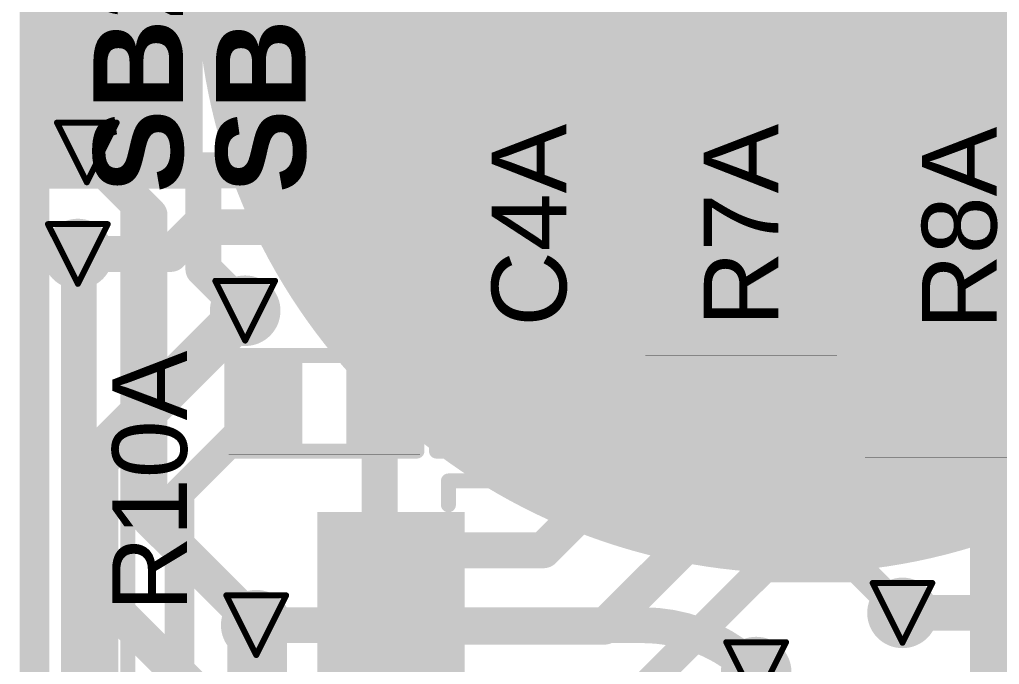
# Model space of a CAD drawing. Header units: inches. Extents: x -3.9 to 9.5, y -7 to 2.6.
# Drawn here: x -3.7234 to -3.3955, y -4.6912 to -4.4753 of the extents above; entities that cross this region are included whole.
import ezdxf

# ---------------------------------------------------------------- set-up
doc = ezdxf.new("R2010")
doc.units = ezdxf.units.IN
doc.header["$MEASUREMENT"] = 0
for name, color, linetype in [('Board Outline', 216, 'Continuous'), ('Bottom Layer', 5, 'Continuous'), ('Bottom Overlay', 54, 'Continuous'), ('Bottom Paste', 16, 'Continuous'), ('Bottom Solder', 6, 'Continuous'), ('Dimension', 6, 'Continuous'), ('Drill Drawing', 1, 'Continuous'), ('Top Layer', 1, 'Continuous'), ('Top Overlay', 2, 'Continuous'), ('Top Paste', 8, 'Continuous'), ('Top Solder', 216, 'Continuous'), ('Via Holes', 16, 'Continuous')]:
    doc.layers.add(name, color=color, linetype=linetype)
doc.styles.add('Arial', font='', dxfattribs={"height": 0.2})
doc.styles.add('Arial_Bold', font='', dxfattribs={"height": 0.2})
doc.styles.get('Arial').set_extended_font_data('Arial')
doc.styles.get('Arial_Bold').set_extended_font_data('Arial', bold=True)

# ---------------------------------------------------------------- blocks, each defined once
blk = doc.blocks.new('14_TSSOP_1')
at = {"layer": 'Top Layer'}
for points in [[(-0.12992, 0.08563), (-0.08858, 0.08563), (-0.08858, 0.06791), (-0.12992, 0.06791)], [(0.08858, 0.08563), (0.12992, 0.08563), (0.12992, 0.06791), (0.08858, 0.06791)], [(-0.12992, 0.06004), (-0.08858, 0.06004), (-0.08858, 0.04232), (-0.12992, 0.04232)], [(0.08858, 0.06004), (0.12992, 0.06004), (0.12992, 0.04232), (0.08858, 0.04232)], [(-0.12992, 0.03445), (-0.08858, 0.03445), (-0.08858, 0.01673), (-0.12992, 0.01673)], [(0.08858, 0.03445), (0.12992, 0.03445), (0.12992, 0.01673), (0.08858, 0.01673)], [(-0.12992, 0.00886), (-0.08858, 0.00886), (-0.08858, -0.00886), (-0.12992, -0.00886)], [(0.08858, 0.00886), (0.12992, 0.00886), (0.12992, -0.00886), (0.08858, -0.00886)], [(-0.12992, -0.01673), (-0.08858, -0.01673), (-0.08858, -0.03445), (-0.12992, -0.03445)], [(0.08858, -0.01673), (0.12992, -0.01673), (0.12992, -0.03445), (0.08858, -0.03445)], [(-0.12992, -0.04232), (-0.08858, -0.04232), (-0.08858, -0.06004), (-0.12992, -0.06004)], [(0.08858, -0.04232), (0.12992, -0.04232), (0.12992, -0.06004), (0.08858, -0.06004)], [(-0.12992, -0.06791), (-0.08858, -0.06791), (-0.08858, -0.08563), (-0.12992, -0.08563)], [(0.08858, -0.06791), (0.12992, -0.06791), (0.12992, -0.08563), (0.08858, -0.08563)]]:
    blk.add_hatch(color=1, dxfattribs=at).paths.add_polyline_path(points)
at = {"layer": 'Top Overlay'}
blk.add_hatch(color=2, dxfattribs=at).paths.add_polyline_path([(-0.084, 0.068), (-0.073, 0.068), (-0.073, 0.086), (-0.084, 0.086)])
at = {"layer": 'Top Paste'}
for points in [[(-0.12992, 0.08563), (-0.08858, 0.08563), (-0.08858, 0.06791), (-0.12992, 0.06791)], [(0.08858, 0.08563), (0.12992, 0.08563), (0.12992, 0.06791), (0.08858, 0.06791)], [(-0.12992, 0.06004), (-0.08858, 0.06004), (-0.08858, 0.04232), (-0.12992, 0.04232)], [(0.08858, 0.06004), (0.12992, 0.06004), (0.12992, 0.04232), (0.08858, 0.04232)], [(-0.12992, 0.03445), (-0.08858, 0.03445), (-0.08858, 0.01673), (-0.12992, 0.01673)], [(0.08858, 0.03445), (0.12992, 0.03445), (0.12992, 0.01673), (0.08858, 0.01673)], [(-0.12992, 0.00886), (-0.08858, 0.00886), (-0.08858, -0.00886), (-0.12992, -0.00886)], [(0.08858, 0.00886), (0.12992, 0.00886), (0.12992, -0.00886), (0.08858, -0.00886)], [(-0.12992, -0.01673), (-0.08858, -0.01673), (-0.08858, -0.03445), (-0.12992, -0.03445)], [(0.08858, -0.01673), (0.12992, -0.01673), (0.12992, -0.03445), (0.08858, -0.03445)], [(-0.12992, -0.04232), (-0.08858, -0.04232), (-0.08858, -0.06004), (-0.12992, -0.06004)], [(0.08858, -0.04232), (0.12992, -0.04232), (0.12992, -0.06004), (0.08858, -0.06004)], [(-0.12992, -0.06791), (-0.08858, -0.06791), (-0.08858, -0.08563), (-0.12992, -0.08563)], [(0.08858, -0.06791), (0.12992, -0.06791), (0.12992, -0.08563), (0.08858, -0.08563)]]:
    blk.add_hatch(color=8, dxfattribs=at).paths.add_polyline_path(points)
at = {"layer": 'Top Solder'}
for points in [[(-0.13392, 0.08963), (-0.08458, 0.08963), (-0.08458, 0.06391), (-0.13392, 0.06391)], [(0.08458, 0.08963), (0.13392, 0.08963), (0.13392, 0.06391), (0.08458, 0.06391)], [(-0.13392, 0.06404), (-0.08458, 0.06404), (-0.08458, 0.03832), (-0.13392, 0.03832)], [(0.08458, 0.06404), (0.13392, 0.06404), (0.13392, 0.03832), (0.08458, 0.03832)], [(-0.13392, 0.03845), (-0.08458, 0.03845), (-0.08458, 0.01273), (-0.13392, 0.01273)], [(0.08458, 0.03845), (0.13392, 0.03845), (0.13392, 0.01273), (0.08458, 0.01273)], [(-0.13392, 0.01286), (-0.08458, 0.01286), (-0.08458, -0.01286), (-0.13392, -0.01286)], [(0.08458, 0.01286), (0.13392, 0.01286), (0.13392, -0.01286), (0.08458, -0.01286)], [(-0.13392, -0.01273), (-0.08458, -0.01273), (-0.08458, -0.03845), (-0.13392, -0.03845)], [(0.08458, -0.01273), (0.13392, -0.01273), (0.13392, -0.03845), (0.08458, -0.03845)], [(-0.13392, -0.03832), (-0.08458, -0.03832), (-0.08458, -0.06404), (-0.13392, -0.06404)], [(0.08458, -0.03832), (0.13392, -0.03832), (0.13392, -0.06404), (0.08458, -0.06404)], [(-0.13392, -0.06391), (-0.08458, -0.06391), (-0.08458, -0.08963), (-0.13392, -0.08963)], [(0.08458, -0.06391), (0.13392, -0.06391), (0.13392, -0.08963), (0.08458, -0.08963)]]:
    blk.add_hatch(color=216, dxfattribs=at).paths.add_polyline_path(points)
at = {"layer": 'Top Overlay'}
for points in [[(-0.09, 0.1, 0.005, 0.005, 0), (-0.09, 0.092, 0.005, 0.005, 0)], [(0.09, 0.1, 0.005, 0.005, 0), (-0.09, 0.1, 0.005, 0.005, 0)], [(0.09, 0.1, 0.005, 0.005, 0), (0.09, 0.092, 0.005, 0.005, 0)], [(-0.141, 0.082, 0.00787, 0.00787, 0), (-0.141, 0.072, 0.00787, 0.00787, 0)], [(-0.136, 0.077, 0.00787, 0.00787, 0), (-0.141, 0.082, 0.00787, 0.00787, 0)], [(-0.136, 0.077, 0.00787, 0.00787, 0), (-0.141, 0.072, 0.00787, 0.00787, 0)], [(-0.09, -0.092, 0.005, 0.005, 0), (-0.09, -0.1, 0.005, 0.005, 0)], [(0.09, -0.092, 0.005, 0.005, 0), (0.09, -0.1, 0.005, 0.005, 0)], [(0.09, -0.1, 0.005, 0.005, 0), (-0.09, -0.1, 0.005, 0.005, 0)]]:
    blk.add_lwpolyline(points, format="xyseb", dxfattribs=at)
for points in [[(-0.09125, 0.1, 0.0025, 0.0025, 1), (-0.08875, 0.1, 0.0025, 0.0025, 1)], [(-0.09125, 0.1, 0.0025, 0.0025, 1), (-0.08875, 0.1, 0.0025, 0.0025, 1)], [(0.08875, 0.1, 0.0025, 0.0025, 1), (0.09125, 0.1, 0.0025, 0.0025, 1)], [(0.08875, 0.1, 0.0025, 0.0025, 1), (0.09125, 0.1, 0.0025, 0.0025, 1)], [(-0.09125, 0.092, 0.0025, 0.0025, 1), (-0.08875, 0.092, 0.0025, 0.0025, 1)], [(0.08875, 0.092, 0.0025, 0.0025, 1), (0.09125, 0.092, 0.0025, 0.0025, 1)], [(-0.14297, 0.082, 0.00394, 0.00394, 1), (-0.13903, 0.082, 0.00394, 0.00394, 1)], [(-0.14297, 0.082, 0.00394, 0.00394, 1), (-0.13903, 0.082, 0.00394, 0.00394, 1)], [(-0.13797, 0.077, 0.00394, 0.00394, 1), (-0.13403, 0.077, 0.00394, 0.00394, 1)], [(-0.13797, 0.077, 0.00394, 0.00394, 1), (-0.13403, 0.077, 0.00394, 0.00394, 1)], [(-0.14297, 0.072, 0.00394, 0.00394, 1), (-0.13903, 0.072, 0.00394, 0.00394, 1)], [(-0.14297, 0.072, 0.00394, 0.00394, 1), (-0.13903, 0.072, 0.00394, 0.00394, 1)], [(-0.09125, -0.092, 0.0025, 0.0025, 1), (-0.08875, -0.092, 0.0025, 0.0025, 1)], [(0.08875, -0.092, 0.0025, 0.0025, 1), (0.09125, -0.092, 0.0025, 0.0025, 1)], [(-0.09125, -0.1, 0.0025, 0.0025, 1), (-0.08875, -0.1, 0.0025, 0.0025, 1)], [(-0.09125, -0.1, 0.0025, 0.0025, 1), (-0.08875, -0.1, 0.0025, 0.0025, 1)], [(0.08875, -0.1, 0.0025, 0.0025, 1), (0.09125, -0.1, 0.0025, 0.0025, 1)], [(0.08875, -0.1, 0.0025, 0.0025, 1), (0.09125, -0.1, 0.0025, 0.0025, 1)]]:
    blk.add_lwpolyline(points, format="xyseb", close=True, dxfattribs=at)
blk = doc.blocks.new('R___0402_12')
at = {"layer": 'Top Layer'}
for points in [[(-0.0275, -0.0125), (-0.0275, 0.0125), (-0.0095, 0.0125), (-0.0095, -0.0125)], [(0.0095, -0.0125), (0.0095, 0.0125), (0.0275, 0.0125), (0.0275, -0.0125)]]:
    blk.add_hatch(color=1, dxfattribs=at).paths.add_polyline_path(points)
at = {"layer": 'Top Paste'}
for points in [[(-0.0275, -0.0125), (-0.0275, 0.0125), (-0.0095, 0.0125), (-0.0095, -0.0125)], [(0.0095, -0.0125), (0.0095, 0.0125), (0.0275, 0.0125), (0.0275, -0.0125)]]:
    blk.add_hatch(color=8, dxfattribs=at).paths.add_polyline_path(points)
at = {"layer": 'Top Solder'}
for points in [[(-0.02967, -0.01467), (-0.02967, 0.01467), (-0.00733, 0.01467), (-0.00733, -0.01467)], [(0.00733, -0.01467), (0.00733, 0.01467), (0.02967, 0.01467), (0.02967, -0.01467)]]:
    blk.add_hatch(color=216, dxfattribs=at).paths.add_polyline_path(points)
at = {"layer": 'Top Overlay'}
for points in [[(-0.031, -0.016, 0.005, 0.005, 0), (-0.031, 0.016, 0.005, 0.005, 0)], [(-0.031, 0.016, 0.005, 0.005, 0), (0.031, 0.016, 0.005, 0.005, 0)], [(0.031, -0.016, 0.005, 0.005, 0), (0.031, 0.016, 0.005, 0.005, 0)], [(-0.031, -0.016, 0.005, 0.005, 0), (0.031, -0.016, 0.005, 0.005, 0)], [(-0.032, -0.017, 0.000127, 0.000127, 0), (0.032, -0.017, 0.000127, 0.000127, 0)]]:
    blk.add_lwpolyline(points, format="xyseb", dxfattribs=at)
for points in [[(-0.03225, 0.016, 0.0025, 0.0025, 1), (-0.02975, 0.016, 0.0025, 0.0025, 1)], [(-0.03225, 0.016, 0.0025, 0.0025, 1), (-0.02975, 0.016, 0.0025, 0.0025, 1)], [(0.02975, 0.016, 0.0025, 0.0025, 1), (0.03225, 0.016, 0.0025, 0.0025, 1)], [(0.02975, 0.016, 0.0025, 0.0025, 1), (0.03225, 0.016, 0.0025, 0.0025, 1)], [(-0.03225, -0.016, 0.0025, 0.0025, 1), (-0.02975, -0.016, 0.0025, 0.0025, 1)], [(-0.03225, -0.016, 0.0025, 0.0025, 1), (-0.02975, -0.016, 0.0025, 0.0025, 1)], [(0.02975, -0.016, 0.0025, 0.0025, 1), (0.03225, -0.016, 0.0025, 0.0025, 1)], [(0.02975, -0.016, 0.0025, 0.0025, 1), (0.03225, -0.016, 0.0025, 0.0025, 1)], [(-0.03203, -0.017, 0.0000635, 0.0000635, 1), (-0.03197, -0.017, 0.0000635, 0.0000635, 1)], [(0.03197, -0.017, 0.0000635, 0.0000635, 1), (0.03203, -0.017, 0.0000635, 0.0000635, 1)]]:
    blk.add_lwpolyline(points, format="xyseb", close=True, dxfattribs=at)
blk = doc.blocks.new('R__0402_14')
at = {"layer": 'Top Layer'}
for points in [[(-0.0275, -0.0125), (-0.0275, 0.0125), (-0.0095, 0.0125), (-0.0095, -0.0125)], [(0.0095, -0.0125), (0.0095, 0.0125), (0.0275, 0.0125), (0.0275, -0.0125)]]:
    blk.add_hatch(color=1, dxfattribs=at).paths.add_polyline_path(points)
at = {"layer": 'Top Paste'}
for points in [[(-0.0275, -0.0125), (-0.0275, 0.0125), (-0.0095, 0.0125), (-0.0095, -0.0125)], [(0.0095, -0.0125), (0.0095, 0.0125), (0.0275, 0.0125), (0.0275, -0.0125)]]:
    blk.add_hatch(color=8, dxfattribs=at).paths.add_polyline_path(points)
at = {"layer": 'Top Solder'}
for points in [[(-0.0315, -0.0165), (-0.0315, 0.0165), (-0.0055, 0.0165), (-0.0055, -0.0165)], [(0.0055, -0.0165), (0.0055, 0.0165), (0.0315, 0.0165), (0.0315, -0.0165)]]:
    blk.add_hatch(color=216, dxfattribs=at).paths.add_polyline_path(points)
at = {"layer": 'Top Overlay'}
for points in [[(-0.031, -0.016, 0.005, 0.005, 0), (-0.031, 0.016, 0.005, 0.005, 0)], [(-0.031, 0.016, 0.005, 0.005, 0), (0.031, 0.016, 0.005, 0.005, 0)], [(0.031, -0.016, 0.005, 0.005, 0), (0.031, 0.016, 0.005, 0.005, 0)], [(-0.031, -0.016, 0.005, 0.005, 0), (0.031, -0.016, 0.005, 0.005, 0)], [(-0.032, -0.017, 0.000127, 0.000127, 0), (0.032, -0.017, 0.000127, 0.000127, 0)]]:
    blk.add_lwpolyline(points, format="xyseb", dxfattribs=at)
for points in [[(-0.03225, 0.016, 0.0025, 0.0025, 1), (-0.02975, 0.016, 0.0025, 0.0025, 1)], [(-0.03225, 0.016, 0.0025, 0.0025, 1), (-0.02975, 0.016, 0.0025, 0.0025, 1)], [(0.02975, 0.016, 0.0025, 0.0025, 1), (0.03225, 0.016, 0.0025, 0.0025, 1)], [(0.02975, 0.016, 0.0025, 0.0025, 1), (0.03225, 0.016, 0.0025, 0.0025, 1)], [(-0.03225, -0.016, 0.0025, 0.0025, 1), (-0.02975, -0.016, 0.0025, 0.0025, 1)], [(-0.03225, -0.016, 0.0025, 0.0025, 1), (-0.02975, -0.016, 0.0025, 0.0025, 1)], [(0.02975, -0.016, 0.0025, 0.0025, 1), (0.03225, -0.016, 0.0025, 0.0025, 1)], [(0.02975, -0.016, 0.0025, 0.0025, 1), (0.03225, -0.016, 0.0025, 0.0025, 1)], [(-0.03203, -0.017, 0.0000635, 0.0000635, 1), (-0.03197, -0.017, 0.0000635, 0.0000635, 1)], [(0.03197, -0.017, 0.0000635, 0.0000635, 1), (0.03203, -0.017, 0.0000635, 0.0000635, 1)]]:
    blk.add_lwpolyline(points, format="xyseb", close=True, dxfattribs=at)
blk = doc.blocks.new('R__0402_15')
at = {"layer": 'Top Layer'}
for points in [[(-0.0275, -0.0125), (-0.0275, 0.0125), (-0.0095, 0.0125), (-0.0095, -0.0125)], [(0.0095, -0.0125), (0.0095, 0.0125), (0.0275, 0.0125), (0.0275, -0.0125)]]:
    blk.add_hatch(color=1, dxfattribs=at).paths.add_polyline_path(points)
at = {"layer": 'Top Paste'}
for points in [[(-0.0275, -0.0125), (-0.0275, 0.0125), (-0.0095, 0.0125), (-0.0095, -0.0125)], [(0.0095, -0.0125), (0.0095, 0.0125), (0.0275, 0.0125), (0.0275, -0.0125)]]:
    blk.add_hatch(color=8, dxfattribs=at).paths.add_polyline_path(points)
at = {"layer": 'Top Solder'}
for points in [[(-0.0315, -0.0165), (-0.0315, 0.0165), (-0.0055, 0.0165), (-0.0055, -0.0165)], [(0.0055, -0.0165), (0.0055, 0.0165), (0.0315, 0.0165), (0.0315, -0.0165)]]:
    blk.add_hatch(color=216, dxfattribs=at).paths.add_polyline_path(points)
at = {"layer": 'Top Overlay'}
for points in [[(-0.031, 0.016, 0.005, 0.005, 0), (-0.031, -0.016, 0.005, 0.005, 0)], [(0.031, 0.016, 0.005, 0.005, 0), (-0.031, 0.016, 0.005, 0.005, 0)], [(0.031, 0.016, 0.005, 0.005, 0), (0.031, -0.016, 0.005, 0.005, 0)], [(0.031, -0.016, 0.005, 0.005, 0), (-0.031, -0.016, 0.005, 0.005, 0)], [(0.032, -0.017, 0.000127, 0.000127, 0), (-0.032, -0.017, 0.000127, 0.000127, 0)]]:
    blk.add_lwpolyline(points, format="xyseb", dxfattribs=at)
for points in [[(-0.03225, 0.016, 0.0025, 0.0025, 1), (-0.02975, 0.016, 0.0025, 0.0025, 1)], [(-0.03225, 0.016, 0.0025, 0.0025, 1), (-0.02975, 0.016, 0.0025, 0.0025, 1)], [(0.02975, 0.016, 0.0025, 0.0025, 1), (0.03225, 0.016, 0.0025, 0.0025, 1)], [(0.02975, 0.016, 0.0025, 0.0025, 1), (0.03225, 0.016, 0.0025, 0.0025, 1)], [(-0.03225, -0.016, 0.0025, 0.0025, 1), (-0.02975, -0.016, 0.0025, 0.0025, 1)], [(-0.03225, -0.016, 0.0025, 0.0025, 1), (-0.02975, -0.016, 0.0025, 0.0025, 1)], [(0.02975, -0.016, 0.0025, 0.0025, 1), (0.03225, -0.016, 0.0025, 0.0025, 1)], [(0.02975, -0.016, 0.0025, 0.0025, 1), (0.03225, -0.016, 0.0025, 0.0025, 1)], [(-0.03203, -0.017, 0.0000635, 0.0000635, 1), (-0.03197, -0.017, 0.0000635, 0.0000635, 1)], [(0.03197, -0.017, 0.0000635, 0.0000635, 1), (0.03203, -0.017, 0.0000635, 0.0000635, 1)]]:
    blk.add_lwpolyline(points, format="xyseb", close=True, dxfattribs=at)
blk = doc.blocks.new('_EMG________B_24')
at = {"layer": 'Bottom Layer'}
h = blk.add_hatch(color=5, dxfattribs=at)
edge = h.paths.add_edge_path()
edge.add_arc((0, 0.3932), 0.19685, 0, 360)
at = {"layer": 'Bottom Paste'}
h = blk.add_hatch(color=16, dxfattribs=at)
edge = h.paths.add_edge_path()
edge.add_arc((0, 0.3932), 0.19685, 0, 360)
at = {"layer": 'Bottom Solder'}
h = blk.add_hatch(color=6, dxfattribs=at)
edge = h.paths.add_edge_path()
edge.add_arc((0, 0.3932), 0.20085, 0, 360)
at = {"layer": 'Bottom Overlay'}
blk.add_lwpolyline([(-0.22375, -0.43172, 0.005, 0.005, 0), (-0.22375, 0.43172, 0.005, 0.005, 0)], format="xyseb", dxfattribs=at)
blk = doc.blocks.new('C___0402_30')
at = {"layer": 'Top Layer'}
for points in [[(-0.0275, -0.0125), (-0.0275, 0.0125), (-0.0095, 0.0125), (-0.0095, -0.0125)], [(0.0095, -0.0125), (0.0095, 0.0125), (0.0275, 0.0125), (0.0275, -0.0125)]]:
    blk.add_hatch(color=1, dxfattribs=at).paths.add_polyline_path(points)
at = {"layer": 'Top Paste'}
for points in [[(-0.0275, -0.0125), (-0.0275, 0.0125), (-0.0095, 0.0125), (-0.0095, -0.0125)], [(0.0095, -0.0125), (0.0095, 0.0125), (0.0275, 0.0125), (0.0275, -0.0125)]]:
    blk.add_hatch(color=8, dxfattribs=at).paths.add_polyline_path(points)
at = {"layer": 'Top Solder'}
for points in [[(-0.02986, -0.01486), (-0.02986, 0.01486), (-0.00714, 0.01486), (-0.00714, -0.01486)], [(0.00714, -0.01486), (0.00714, 0.01486), (0.02986, 0.01486), (0.02986, -0.01486)]]:
    blk.add_hatch(color=216, dxfattribs=at).paths.add_polyline_path(points)
at = {"layer": 'Top Overlay'}
for points in [[(-0.011, 0.016, 0.005, 0.005, 0), (-0.031, 0.016, 0.005, 0.005, 0)], [(-0.031, 0.016, 0.005, 0.005, 0), (-0.031, -0.016, 0.005, 0.005, 0)], [(0.031, 0.016, 0.005, 0.005, 0), (0.011, 0.016, 0.005, 0.005, 0)], [(0.031, 0.016, 0.005, 0.005, 0), (0.031, -0.016, 0.005, 0.005, 0)], [(-0.011, -0.016, 0.005, 0.005, 0), (-0.031, -0.016, 0.005, 0.005, 0)], [(0.031, -0.016, 0.005, 0.005, 0), (0.011, -0.016, 0.005, 0.005, 0)]]:
    blk.add_lwpolyline(points, format="xyseb", dxfattribs=at)
for points in [[(-0.03225, 0.016, 0.0025, 0.0025, 1), (-0.02975, 0.016, 0.0025, 0.0025, 1)], [(-0.03225, 0.016, 0.0025, 0.0025, 1), (-0.02975, 0.016, 0.0025, 0.0025, 1)], [(-0.01225, 0.016, 0.0025, 0.0025, 1), (-0.00975, 0.016, 0.0025, 0.0025, 1)], [(0.00975, 0.016, 0.0025, 0.0025, 1), (0.01225, 0.016, 0.0025, 0.0025, 1)], [(0.02975, 0.016, 0.0025, 0.0025, 1), (0.03225, 0.016, 0.0025, 0.0025, 1)], [(0.02975, 0.016, 0.0025, 0.0025, 1), (0.03225, 0.016, 0.0025, 0.0025, 1)], [(-0.03225, -0.016, 0.0025, 0.0025, 1), (-0.02975, -0.016, 0.0025, 0.0025, 1)], [(-0.03225, -0.016, 0.0025, 0.0025, 1), (-0.02975, -0.016, 0.0025, 0.0025, 1)], [(-0.01225, -0.016, 0.0025, 0.0025, 1), (-0.00975, -0.016, 0.0025, 0.0025, 1)], [(0.00975, -0.016, 0.0025, 0.0025, 1), (0.01225, -0.016, 0.0025, 0.0025, 1)], [(0.02975, -0.016, 0.0025, 0.0025, 1), (0.03225, -0.016, 0.0025, 0.0025, 1)], [(0.02975, -0.016, 0.0025, 0.0025, 1), (0.03225, -0.016, 0.0025, 0.0025, 1)]]:
    blk.add_lwpolyline(points, format="xyseb", close=True, dxfattribs=at)

msp = doc.modelspace()

# ---------------------------------------------------------------- hatches: boundary and pattern name
at = {"layer": 'Bottom Layer'}
h = msp.add_hatch(color=5, dxfattribs=at)
edge = h.paths.add_edge_path()
edge.add_arc((-3.70089, -4.51978), 0.01181, 0, 360)
h = msp.add_hatch(color=5, dxfattribs=at)
edge = h.paths.add_edge_path()
edge.add_arc((-3.70389, -4.55378), 0.01181, 0, 360)
h = msp.add_hatch(color=5, dxfattribs=at)
edge = h.paths.add_edge_path()
edge.add_arc((-3.64789, -4.57278), 0.01181, 0, 360)
h = msp.add_hatch(color=5, dxfattribs=at)
edge = h.paths.add_edge_path()
edge.add_arc((-3.42789, -4.67397), 0.01181, 0, 360)
h = msp.add_hatch(color=5, dxfattribs=at)
edge = h.paths.add_edge_path()
edge.add_arc((-3.64419, -4.67808), 0.01181, 0, 360)
h = msp.add_hatch(color=5, dxfattribs=at)
edge = h.paths.add_edge_path()
edge.add_arc((-3.47687, -4.69378), 0.01181, 0, 360)
at = {"layer": 'Top Layer'}
for points in [[(-3.71489, -4.53188), (-3.66212, -4.53188), (-3.66212, -4.43478), (-3.71489, -4.43478)], [(-3.64891, -4.47578), (-3.58889, -4.47578), (-3.58889, -4.43678), (-3.64891, -4.43678)], [(-3.47387, -4.61778), (-3.41787, -4.61778), (-3.41787, -4.57178), (-3.47387, -4.57178)], [(-3.54487, -4.61878), (-3.48987, -4.61878), (-3.48987, -4.59078), (-3.54487, -4.59078)], [(-3.40278, -4.6604), (-3.37178, -4.6604), (-3.37178, -4.59178), (-3.40278, -4.59178)], [(-3.40189, -4.66178), (-3.23589, -4.66178), (-3.23589, -4.64178), (-3.40189, -4.64178)]]:
    msp.add_hatch(color=1, dxfattribs=at).paths.add_polyline_path(points)
h = msp.add_hatch(color=1, dxfattribs=at)
edge = h.paths.add_edge_path()
edge.add_arc((-3.70089, -4.51978), 0.01181, 0, 360)
h = msp.add_hatch(color=1, dxfattribs=at)
edge = h.paths.add_edge_path()
edge.add_arc((-3.70389, -4.55378), 0.01181, 0, 360)
h = msp.add_hatch(color=1, dxfattribs=at)
edge = h.paths.add_edge_path()
edge.add_arc((-3.64789, -4.57278), 0.01181, 0, 360)
h = msp.add_hatch(color=1, dxfattribs=at)
edge = h.paths.add_edge_path()
edge.add_arc((-3.42789, -4.67397), 0.01181, 0, 360)
h = msp.add_hatch(color=1, dxfattribs=at)
edge = h.paths.add_edge_path()
edge.add_arc((-3.64419, -4.67808), 0.01181, 0, 360)
h = msp.add_hatch(color=1, dxfattribs=at)
edge = h.paths.add_edge_path()
edge.add_arc((-3.47687, -4.69378), 0.01181, 0, 360)
at = {"layer": 'Via Holes'}
h = msp.add_hatch(color=7, dxfattribs=at)
edge = h.paths.add_edge_path()
edge.add_arc((-3.70089, -4.51978), 0.00591, 0, 360)
h = msp.add_hatch(color=7, dxfattribs=at)
edge = h.paths.add_edge_path()
edge.add_arc((-3.70389, -4.55378), 0.00591, 0, 360)
h = msp.add_hatch(color=7, dxfattribs=at)
edge = h.paths.add_edge_path()
edge.add_arc((-3.64789, -4.57278), 0.00591, 0, 360)
h = msp.add_hatch(color=7, dxfattribs=at)
edge = h.paths.add_edge_path()
edge.add_arc((-3.42789, -4.67397), 0.00591, 0, 360)
h = msp.add_hatch(color=7, dxfattribs=at)
edge = h.paths.add_edge_path()
edge.add_arc((-3.64419, -4.67808), 0.00591, 0, 360)
h = msp.add_hatch(color=7, dxfattribs=at)
edge = h.paths.add_edge_path()
edge.add_arc((-3.47687, -4.69378), 0.00591, 0, 360)

# ---------------------------------------------------------------- linework, layer by layer
at = {"layer": 'Board Outline'}
msp.add_lwpolyline([(-3.71838, -5.28378, 0.005, 0.005, 0), (-3.71837, -4.42332, 0.005, 0.005, 0)], format="xyseb", dxfattribs=at)
at = {"layer": 'Bottom Layer'}
for points in [[(-3.67708, -4.5136, 0.012, 0.012, 0), (-3.67708, -4.4206, 0.012, 0.012, 0)], [(-3.46338, -4.45985, 0.022, 0.022, 0), (-3.41745, -4.50578, 0.022, 0.022, 0)], [(-3.41745, -4.50578, 0.018, 0.018, 0), (-3.40726, -4.51598, 0.018, 0.018, 0)], [(-3.67708, -4.5136, 0.012, 0.012, 0), (-3.66189, -4.52878, 0.012, 0.012, 0)], [(-3.40726, -4.51598, 0.018, 0.018, 0), (-3.2747, -4.51598, 0.018, 0.018, 0)], [(-3.70089, -4.51978, 0.012, 0.012, 0), (-3.67989, -4.54078, 0.012, 0.012, 0)], [(-3.66189, -4.55878, 0.012, 0.012, 0), (-3.66189, -4.52878, 0.012, 0.012, 0)], [(-3.67989, -4.64238, 0.012, 0.012, 0), (-3.67989, -4.54078, 0.012, 0.012, 0)], [(-3.70389, -4.55378, 0.012, 0.012, 0), (-3.70357, -4.5541, 0.012, 0.012, 0)], [(-3.70357, -4.66086, 0.012, 0.012, 0), (-3.70357, -4.5541, 0.012, 0.012, 0)], [(-3.66189, -4.55878, 0.012, 0.012, 0), (-3.64789, -4.57278, 0.012, 0.012, 0)], [(-3.67989, -4.64238, 0.012, 0.012, 0), (-3.64419, -4.67808, 0.012, 0.012, 0)], [(-3.70357, -5.22328, 0.012, 0.012, 0), (-3.70357, -4.66086, 0.012, 0.012, 0)], [(-3.70357, -4.66086, 0.012, 0.012, 0), (-3.61365, -4.75078, 0.012, 0.012, 0)], [(-3.42789, -4.67397, 0.012, 0.012, 0), (-3.36438, -4.67397, 0.012, 0.012, 0)], [(-3.64419, -4.67808, 0.012, 0.012, 0), (-3.51478, -4.67808, 0.012, 0.012, 0)], [(-3.51478, -4.67808, 0.012, 0.012, -0.198913), (-3.47687, -4.69378, 0.012, 0.012, 0)]]:
    msp.add_lwpolyline(points, format="xyseb", dxfattribs=at)
for points in [[(-3.42295, -4.50578, 0.011, 0.011, 1), (-3.41195, -4.50578, 0.011, 0.011, 1)], [(-3.42195, -4.50578, 0.009, 0.009, 1), (-3.41295, -4.50578, 0.009, 0.009, 1)], [(-3.68008, -4.5136, 0.006, 0.006, 1), (-3.67408, -4.5136, 0.006, 0.006, 1)], [(-3.68008, -4.5136, 0.006, 0.006, 1), (-3.67408, -4.5136, 0.006, 0.006, 1)], [(-3.41176, -4.51598, 0.009, 0.009, 1), (-3.40276, -4.51598, 0.009, 0.009, 1)], [(-3.41176, -4.51598, 0.009, 0.009, 1), (-3.40276, -4.51598, 0.009, 0.009, 1)], [(-3.70389, -4.51978, 0.006, 0.006, 1), (-3.69789, -4.51978, 0.006, 0.006, 1)], [(-3.66489, -4.52878, 0.006, 0.006, 1), (-3.65889, -4.52878, 0.006, 0.006, 1)], [(-3.66489, -4.52878, 0.006, 0.006, 1), (-3.65889, -4.52878, 0.006, 0.006, 1)], [(-3.68289, -4.54078, 0.006, 0.006, 1), (-3.67689, -4.54078, 0.006, 0.006, 1)], [(-3.68289, -4.54078, 0.006, 0.006, 1), (-3.67689, -4.54078, 0.006, 0.006, 1)], [(-3.70689, -4.55378, 0.006, 0.006, 1), (-3.70089, -4.55378, 0.006, 0.006, 1)], [(-3.70657, -4.5541, 0.006, 0.006, 1), (-3.70057, -4.5541, 0.006, 0.006, 1)], [(-3.70657, -4.5541, 0.006, 0.006, 1), (-3.70057, -4.5541, 0.006, 0.006, 1)], [(-3.66489, -4.55878, 0.006, 0.006, 1), (-3.65889, -4.55878, 0.006, 0.006, 1)], [(-3.66489, -4.55878, 0.006, 0.006, 1), (-3.65889, -4.55878, 0.006, 0.006, 1)], [(-3.65089, -4.57278, 0.006, 0.006, 1), (-3.64489, -4.57278, 0.006, 0.006, 1)], [(-3.68289, -4.64238, 0.006, 0.006, 1), (-3.67689, -4.64238, 0.006, 0.006, 1)], [(-3.68289, -4.64238, 0.006, 0.006, 1), (-3.67689, -4.64238, 0.006, 0.006, 1)], [(-3.70657, -4.66086, 0.006, 0.006, 1), (-3.70057, -4.66086, 0.006, 0.006, 1)], [(-3.70657, -4.66086, 0.006, 0.006, 1), (-3.70057, -4.66086, 0.006, 0.006, 1)], [(-3.70657, -4.66086, 0.006, 0.006, 1), (-3.70057, -4.66086, 0.006, 0.006, 1)], [(-3.43089, -4.67397, 0.006, 0.006, 1), (-3.42489, -4.67397, 0.006, 0.006, 1)], [(-3.64719, -4.67808, 0.006, 0.006, 1), (-3.64119, -4.67808, 0.006, 0.006, 1)], [(-3.64719, -4.67808, 0.006, 0.006, 1), (-3.64119, -4.67808, 0.006, 0.006, 1)], [(-3.51778, -4.67808, 0.006, 0.006, 1), (-3.51178, -4.67808, 0.006, 0.006, 1)], [(-3.51778, -4.67808, 0.006, 0.006, 1), (-3.51178, -4.67808, 0.006, 0.006, 1)], [(-3.47987, -4.69378, 0.006, 0.006, 1), (-3.47387, -4.69378, 0.006, 0.006, 1)]]:
    msp.add_lwpolyline(points, format="xyseb", close=True, dxfattribs=at)
at = {"layer": 'Dimension'}
msp.add_lwpolyline([(-3.71839, -5.2735, 0.01, 0.01, 0), (-3.71839, 1.62, 0.01, 0.01, 0)], format="xyseb", dxfattribs=at)
at = {"layer": 'Drill Drawing'}
for points in [[(-3.71089, -4.50978, 0.002, 0.002, 0), (-3.69089, -4.50978, 0.002, 0.002, 0)], [(-3.71089, -4.50978, 0.002, 0.002, 0), (-3.70089, -4.52978, 0.002, 0.002, 0)], [(-3.70089, -4.52978, 0.002, 0.002, 0), (-3.69089, -4.50978, 0.002, 0.002, 0)], [(-3.71389, -4.54378, 0.002, 0.002, 0), (-3.69389, -4.54378, 0.002, 0.002, 0)], [(-3.71389, -4.54378, 0.002, 0.002, 0), (-3.70389, -4.56378, 0.002, 0.002, 0)], [(-3.70389, -4.56378, 0.002, 0.002, 0), (-3.69389, -4.54378, 0.002, 0.002, 0)], [(-3.65789, -4.56278, 0.002, 0.002, 0), (-3.63789, -4.56278, 0.002, 0.002, 0)], [(-3.65789, -4.56278, 0.002, 0.002, 0), (-3.64789, -4.58278, 0.002, 0.002, 0)], [(-3.64789, -4.58278, 0.002, 0.002, 0), (-3.63789, -4.56278, 0.002, 0.002, 0)], [(-3.43789, -4.66397, 0.002, 0.002, 0), (-3.41789, -4.66397, 0.002, 0.002, 0)], [(-3.43789, -4.66397, 0.002, 0.002, 0), (-3.42789, -4.68397, 0.002, 0.002, 0)], [(-3.42789, -4.68397, 0.002, 0.002, 0), (-3.41789, -4.66397, 0.002, 0.002, 0)], [(-3.65419, -4.66808, 0.002, 0.002, 0), (-3.63419, -4.66808, 0.002, 0.002, 0)], [(-3.65419, -4.66808, 0.002, 0.002, 0), (-3.64419, -4.68808, 0.002, 0.002, 0)], [(-3.64419, -4.68808, 0.002, 0.002, 0), (-3.63419, -4.66808, 0.002, 0.002, 0)], [(-3.48687, -4.68378, 0.002, 0.002, 0), (-3.46687, -4.68378, 0.002, 0.002, 0)], [(-3.48687, -4.68378, 0.002, 0.002, 0), (-3.47687, -4.70378, 0.002, 0.002, 0)], [(-3.47687, -4.70378, 0.002, 0.002, 0), (-3.46687, -4.68378, 0.002, 0.002, 0)]]:
    msp.add_lwpolyline(points, format="xyseb", dxfattribs=at)
for points in [[(-3.71139, -4.50978, 0.001, 0.001, 1), (-3.71039, -4.50978, 0.001, 0.001, 1)], [(-3.71139, -4.50978, 0.001, 0.001, 1), (-3.71039, -4.50978, 0.001, 0.001, 1)], [(-3.69139, -4.50978, 0.001, 0.001, 1), (-3.69039, -4.50978, 0.001, 0.001, 1)], [(-3.69139, -4.50978, 0.001, 0.001, 1), (-3.69039, -4.50978, 0.001, 0.001, 1)], [(-3.70139, -4.52978, 0.001, 0.001, 1), (-3.70039, -4.52978, 0.001, 0.001, 1)], [(-3.70139, -4.52978, 0.001, 0.001, 1), (-3.70039, -4.52978, 0.001, 0.001, 1)], [(-3.71439, -4.54378, 0.001, 0.001, 1), (-3.71339, -4.54378, 0.001, 0.001, 1)], [(-3.71439, -4.54378, 0.001, 0.001, 1), (-3.71339, -4.54378, 0.001, 0.001, 1)], [(-3.69439, -4.54378, 0.001, 0.001, 1), (-3.69339, -4.54378, 0.001, 0.001, 1)], [(-3.69439, -4.54378, 0.001, 0.001, 1), (-3.69339, -4.54378, 0.001, 0.001, 1)], [(-3.70439, -4.56378, 0.001, 0.001, 1), (-3.70339, -4.56378, 0.001, 0.001, 1)], [(-3.70439, -4.56378, 0.001, 0.001, 1), (-3.70339, -4.56378, 0.001, 0.001, 1)], [(-3.65839, -4.56278, 0.001, 0.001, 1), (-3.65739, -4.56278, 0.001, 0.001, 1)], [(-3.65839, -4.56278, 0.001, 0.001, 1), (-3.65739, -4.56278, 0.001, 0.001, 1)], [(-3.63839, -4.56278, 0.001, 0.001, 1), (-3.63739, -4.56278, 0.001, 0.001, 1)], [(-3.63839, -4.56278, 0.001, 0.001, 1), (-3.63739, -4.56278, 0.001, 0.001, 1)], [(-3.64839, -4.58278, 0.001, 0.001, 1), (-3.64739, -4.58278, 0.001, 0.001, 1)], [(-3.64839, -4.58278, 0.001, 0.001, 1), (-3.64739, -4.58278, 0.001, 0.001, 1)], [(-3.43839, -4.66397, 0.001, 0.001, 1), (-3.43739, -4.66397, 0.001, 0.001, 1)], [(-3.43839, -4.66397, 0.001, 0.001, 1), (-3.43739, -4.66397, 0.001, 0.001, 1)], [(-3.41839, -4.66397, 0.001, 0.001, 1), (-3.41739, -4.66397, 0.001, 0.001, 1)], [(-3.41839, -4.66397, 0.001, 0.001, 1), (-3.41739, -4.66397, 0.001, 0.001, 1)], [(-3.65469, -4.66808, 0.001, 0.001, 1), (-3.65369, -4.66808, 0.001, 0.001, 1)], [(-3.65469, -4.66808, 0.001, 0.001, 1), (-3.65369, -4.66808, 0.001, 0.001, 1)], [(-3.63469, -4.66808, 0.001, 0.001, 1), (-3.63369, -4.66808, 0.001, 0.001, 1)], [(-3.63469, -4.66808, 0.001, 0.001, 1), (-3.63369, -4.66808, 0.001, 0.001, 1)], [(-3.48737, -4.68378, 0.001, 0.001, 1), (-3.48637, -4.68378, 0.001, 0.001, 1)], [(-3.48737, -4.68378, 0.001, 0.001, 1), (-3.48637, -4.68378, 0.001, 0.001, 1)], [(-3.46737, -4.68378, 0.001, 0.001, 1), (-3.46637, -4.68378, 0.001, 0.001, 1)], [(-3.46737, -4.68378, 0.001, 0.001, 1), (-3.46637, -4.68378, 0.001, 0.001, 1)], [(-3.42839, -4.68397, 0.001, 0.001, 1), (-3.42739, -4.68397, 0.001, 0.001, 1)], [(-3.42839, -4.68397, 0.001, 0.001, 1), (-3.42739, -4.68397, 0.001, 0.001, 1)], [(-3.64469, -4.68808, 0.001, 0.001, 1), (-3.64369, -4.68808, 0.001, 0.001, 1)], [(-3.64469, -4.68808, 0.001, 0.001, 1), (-3.64369, -4.68808, 0.001, 0.001, 1)]]:
    msp.add_lwpolyline(points, format="xyseb", close=True, dxfattribs=at)
at = {"layer": 'Top Layer'}
for points in [[(-3.50135, -4.48376, 0.012, 0.012, 0), (-3.50135, -4.033, 0.012, 0.012, 0)], [(-3.47559, -4.48231, 0.012, 0.012, 0), (-3.47559, -4.22031, 0.012, 0.012, 0)], [(-3.68851, -4.4894, 0.01, 0.01, 0), (-3.68851, -4.48028, 0.01, 0.01, 0)], [(-3.50135, -4.48376, 0.012, 0.012, -0.414214), (-3.54337, -4.52578, 0.012, 0.012, 0)], [(-3.47559, -4.48231, 0.012, 0.012, -0.414214), (-3.53806, -4.54478, 0.012, 0.012, 0)], [(-3.68851, -4.4894, 0.01, 0.01, 0), (-3.66712, -4.51078, 0.01, 0.01, 0)], [(-3.69789, -4.52578, 0.012, 0.012, 0), (-3.54337, -4.52578, 0.012, 0.012, 0)], [(-3.67286, -4.55378, 0.012, 0.012, 0), (-3.66386, -4.54478, 0.012, 0.012, 0)], [(-3.66386, -4.54478, 0.012, 0.012, 0), (-3.53806, -4.54478, 0.012, 0.012, 0)], [(-3.70389, -4.55378, 0.012, 0.012, 0), (-3.67286, -4.55378, 0.012, 0.012, 0)], [(-3.69789, -4.62278, 0.015, 0.015, 0), (-3.64789, -4.57278, 0.015, 0.015, 0)], [(-3.57137, -4.58264, 0.01, 0.01, 0), (-3.56551, -4.57678, 0.01, 0.01, 0)], [(-3.56551, -4.57678, 0.01, 0.01, 0), (-3.45687, -4.57678, 0.01, 0.01, 0)], [(-3.57137, -4.60378, 0.01, 0.01, 0), (-3.57137, -4.58264, 0.01, 0.01, 0)], [(-3.57137, -4.60378, 0.01, 0.01, 0), (-3.56737, -4.59978, 0.01, 0.01, 0)], [(-3.66089, -4.62478, 0.01, 0.01, 0), (-3.63989, -4.60378, 0.01, 0.01, 0)], [(-3.60289, -4.65023, 0.012, 0.012, 0), (-3.60289, -4.60378, 0.012, 0.012, 0)], [(-3.46687, -4.60828, 0.01, 0.01, 0), (-3.46337, -4.60478, 0.01, 0.01, 0)], [(-3.46337, -4.61426, 0.01, 0.01, 0), (-3.46337, -4.60478, 0.01, 0.01, 0)], [(-3.45987, -4.61178, 0.01, 0.01, 0), (-3.45287, -4.60478, 0.01, 0.01, 0)], [(-3.45287, -4.60478, 0.01, 0.01, 0), (-3.43087, -4.60478, 0.01, 0.01, 0)], [(-3.5261, -4.63099, 0.012, 0.012, 0), (-3.5261, -4.61178, 0.012, 0.012, 0)], [(-3.52771, -4.6786, 0.012, 0.012, 0), (-3.46337, -4.61426, 0.012, 0.012, 0)], [(-3.69789, -4.95678, 0.015, 0.015, 0), (-3.69789, -4.62278, 0.015, 0.015, 0)], [(-3.66987, -4.63376, 0.01, 0.01, 0), (-3.66089, -4.62478, 0.01, 0.01, 0)], [(-3.54812, -4.65301, 0.012, 0.012, 0), (-3.5261, -4.63099, 0.012, 0.012, 0)], [(-3.66987, -4.81776, 0.01, 0.01, 0), (-3.66987, -4.63376, 0.01, 0.01, 0)], [(-3.60289, -4.65023, 0.012, 0.012, 0), (-3.60022, -4.6529, 0.012, 0.012, 0)], [(-3.60011, -4.65301, 0.012, 0.012, 0), (-3.59912, -4.65301, 0.012, 0.012, 0)], [(-3.60022, -4.6529, 0.01, 0.01, 0), (-3.60011, -4.65301, 0.01, 0.01, 0)], [(-3.59912, -4.65301, 0.012, 0.012, 0), (-3.54812, -4.65301, 0.012, 0.012, 0)], [(-3.51289, -4.69754, 0.01, 0.01, 0), (-3.47413, -4.65878, 0.01, 0.01, 0)], [(-3.47413, -4.65878, 0.01, 0.01, 0), (-3.44308, -4.65878, 0.01, 0.01, 0)], [(-3.44308, -4.65878, 0.01, 0.01, 0), (-3.42789, -4.67397, 0.01, 0.01, 0)], [(-3.64389, -4.72228, 0.02, 0.02, 0), (-3.64389, -4.67838, 0.02, 0.02, 0)], [(-3.60011, -4.6786, 0.012, 0.012, 0), (-3.52771, -4.6786, 0.012, 0.012, 0)], [(-3.47687, -4.74176, 0.015, 0.015, 0), (-3.47687, -4.69378, 0.015, 0.015, 0)]]:
    msp.add_lwpolyline(points, format="xyseb", dxfattribs=at)
for points in [[(-3.69101, -4.48028, 0.005, 0.005, 1), (-3.68601, -4.48028, 0.005, 0.005, 1)], [(-3.50435, -4.48376, 0.006, 0.006, 1), (-3.49835, -4.48376, 0.006, 0.006, 1)], [(-3.50435, -4.48376, 0.006, 0.006, 1), (-3.49835, -4.48376, 0.006, 0.006, 1)], [(-3.47859, -4.48231, 0.006, 0.006, 1), (-3.47259, -4.48231, 0.006, 0.006, 1)], [(-3.47859, -4.48231, 0.006, 0.006, 1), (-3.47259, -4.48231, 0.006, 0.006, 1)], [(-3.69101, -4.4894, 0.005, 0.005, 1), (-3.68601, -4.4894, 0.005, 0.005, 1)], [(-3.69101, -4.4894, 0.005, 0.005, 1), (-3.68601, -4.4894, 0.005, 0.005, 1)], [(-3.66962, -4.51078, 0.005, 0.005, 1), (-3.66462, -4.51078, 0.005, 0.005, 1)], [(-3.70089, -4.52578, 0.006, 0.006, 1), (-3.69489, -4.52578, 0.006, 0.006, 1)], [(-3.54637, -4.52578, 0.006, 0.006, 1), (-3.54037, -4.52578, 0.006, 0.006, 1)], [(-3.54637, -4.52578, 0.006, 0.006, 1), (-3.54037, -4.52578, 0.006, 0.006, 1)], [(-3.66686, -4.54478, 0.006, 0.006, 1), (-3.66086, -4.54478, 0.006, 0.006, 1)], [(-3.66686, -4.54478, 0.006, 0.006, 1), (-3.66086, -4.54478, 0.006, 0.006, 1)], [(-3.54106, -4.54478, 0.006, 0.006, 1), (-3.53506, -4.54478, 0.006, 0.006, 1)], [(-3.54106, -4.54478, 0.006, 0.006, 1), (-3.53506, -4.54478, 0.006, 0.006, 1)], [(-3.70689, -4.55378, 0.006, 0.006, 1), (-3.70089, -4.55378, 0.006, 0.006, 1)], [(-3.67586, -4.55378, 0.006, 0.006, 1), (-3.66986, -4.55378, 0.006, 0.006, 1)], [(-3.67586, -4.55378, 0.006, 0.006, 1), (-3.66986, -4.55378, 0.006, 0.006, 1)], [(-3.65164, -4.57278, 0.0075, 0.0075, 1), (-3.64414, -4.57278, 0.0075, 0.0075, 1)], [(-3.56801, -4.57678, 0.005, 0.005, 1), (-3.56301, -4.57678, 0.005, 0.005, 1)], [(-3.56801, -4.57678, 0.005, 0.005, 1), (-3.56301, -4.57678, 0.005, 0.005, 1)], [(-3.45937, -4.57678, 0.005, 0.005, 1), (-3.45437, -4.57678, 0.005, 0.005, 1)], [(-3.57387, -4.58264, 0.005, 0.005, 1), (-3.56887, -4.58264, 0.005, 0.005, 1)], [(-3.57387, -4.58264, 0.005, 0.005, 1), (-3.56887, -4.58264, 0.005, 0.005, 1)], [(-3.56987, -4.59978, 0.005, 0.005, 1), (-3.56487, -4.59978, 0.005, 0.005, 1)], [(-3.64239, -4.60378, 0.005, 0.005, 1), (-3.63739, -4.60378, 0.005, 0.005, 1)], [(-3.60589, -4.60378, 0.006, 0.006, 1), (-3.59989, -4.60378, 0.006, 0.006, 1)], [(-3.57387, -4.60378, 0.005, 0.005, 1), (-3.56887, -4.60378, 0.005, 0.005, 1)], [(-3.57387, -4.60378, 0.005, 0.005, 1), (-3.56887, -4.60378, 0.005, 0.005, 1)], [(-3.46587, -4.60478, 0.005, 0.005, 1), (-3.46087, -4.60478, 0.005, 0.005, 1)], [(-3.46587, -4.60478, 0.005, 0.005, 1), (-3.46087, -4.60478, 0.005, 0.005, 1)], [(-3.45537, -4.60478, 0.005, 0.005, 1), (-3.45037, -4.60478, 0.005, 0.005, 1)], [(-3.45537, -4.60478, 0.005, 0.005, 1), (-3.45037, -4.60478, 0.005, 0.005, 1)], [(-3.43337, -4.60478, 0.005, 0.005, 1), (-3.42837, -4.60478, 0.005, 0.005, 1)], [(-3.46937, -4.60828, 0.005, 0.005, 1), (-3.46437, -4.60828, 0.005, 0.005, 1)], [(-3.5291, -4.61178, 0.006, 0.006, 1), (-3.5231, -4.61178, 0.006, 0.006, 1)], [(-3.46237, -4.61178, 0.005, 0.005, 1), (-3.45737, -4.61178, 0.005, 0.005, 1)], [(-3.46637, -4.61426, 0.006, 0.006, 1), (-3.46037, -4.61426, 0.006, 0.006, 1)], [(-3.46587, -4.61426, 0.005, 0.005, 1), (-3.46087, -4.61426, 0.005, 0.005, 1)], [(-3.70164, -4.62278, 0.0075, 0.0075, 1), (-3.69414, -4.62278, 0.0075, 0.0075, 1)], [(-3.70164, -4.62278, 0.0075, 0.0075, 1), (-3.69414, -4.62278, 0.0075, 0.0075, 1)], [(-3.66339, -4.62478, 0.005, 0.005, 1), (-3.65839, -4.62478, 0.005, 0.005, 1)], [(-3.66339, -4.62478, 0.005, 0.005, 1), (-3.65839, -4.62478, 0.005, 0.005, 1)], [(-3.5291, -4.63099, 0.006, 0.006, 1), (-3.5231, -4.63099, 0.006, 0.006, 1)], [(-3.5291, -4.63099, 0.006, 0.006, 1), (-3.5231, -4.63099, 0.006, 0.006, 1)], [(-3.67237, -4.63376, 0.005, 0.005, 1), (-3.66737, -4.63376, 0.005, 0.005, 1)], [(-3.67237, -4.63376, 0.005, 0.005, 1), (-3.66737, -4.63376, 0.005, 0.005, 1)], [(-3.60589, -4.65023, 0.006, 0.006, 1), (-3.59989, -4.65023, 0.006, 0.006, 1)], [(-3.60589, -4.65023, 0.006, 0.006, 1), (-3.59989, -4.65023, 0.006, 0.006, 1)], [(-3.60322, -4.6529, 0.006, 0.006, 1), (-3.59722, -4.6529, 0.006, 0.006, 1)], [(-3.60311, -4.65301, 0.006, 0.006, 1), (-3.59711, -4.65301, 0.006, 0.006, 1)], [(-3.60272, -4.6529, 0.005, 0.005, 1), (-3.59772, -4.6529, 0.005, 0.005, 1)], [(-3.60212, -4.65301, 0.006, 0.006, 1), (-3.59612, -4.65301, 0.006, 0.006, 1)], [(-3.60212, -4.65301, 0.006, 0.006, 1), (-3.59612, -4.65301, 0.006, 0.006, 1)], [(-3.60261, -4.65301, 0.005, 0.005, 1), (-3.59761, -4.65301, 0.005, 0.005, 1)], [(-3.55112, -4.65301, 0.006, 0.006, 1), (-3.54512, -4.65301, 0.006, 0.006, 1)], [(-3.55112, -4.65301, 0.006, 0.006, 1), (-3.54512, -4.65301, 0.006, 0.006, 1)], [(-3.47663, -4.65878, 0.005, 0.005, 1), (-3.47163, -4.65878, 0.005, 0.005, 1)], [(-3.47663, -4.65878, 0.005, 0.005, 1), (-3.47163, -4.65878, 0.005, 0.005, 1)], [(-3.44558, -4.65878, 0.005, 0.005, 1), (-3.44058, -4.65878, 0.005, 0.005, 1)], [(-3.44558, -4.65878, 0.005, 0.005, 1), (-3.44058, -4.65878, 0.005, 0.005, 1)], [(-3.64889, -4.67838, 0.01, 0.01, 1), (-3.63889, -4.67838, 0.01, 0.01, 1)], [(-3.43039, -4.67397, 0.005, 0.005, 1), (-3.42539, -4.67397, 0.005, 0.005, 1)], [(-3.60311, -4.6786, 0.006, 0.006, 1), (-3.59711, -4.6786, 0.006, 0.006, 1)], [(-3.53071, -4.6786, 0.006, 0.006, 1), (-3.52471, -4.6786, 0.006, 0.006, 1)], [(-3.53071, -4.6786, 0.006, 0.006, 1), (-3.52471, -4.6786, 0.006, 0.006, 1)], [(-3.48062, -4.69378, 0.0075, 0.0075, 1), (-3.47312, -4.69378, 0.0075, 0.0075, 1)]]:
    msp.add_lwpolyline(points, format="xyseb", close=True, dxfattribs=at)

# ---------------------------------------------------------------- block references
for name, p in [('_EMG________B_24', (-3.46338, -4.85305)), ('R___0402_12', (-3.62139, -4.60378)), ('R__0402_14', (-3.40837, -4.60478))]:
    msp.add_blockref(name, p)
at = {"rotation": 180}
for name, p in [('C___0402_30', (-3.55287, -4.60378)), ('R__0402_15', (-3.48187, -4.60478)), ('14_TSSOP_1', (-3.48987, -4.72978))]:
    msp.add_blockref(name, p, dxfattribs=at)

# ---------------------------------------------------------------- texts
at = {"layer": 'Top Overlay'}
for s, height, style, p in [('SB2A', 0.03, 'Arial_Bold', (-3.66868, -4.53341)), ('SB1A', 0.03, 'Arial_Bold', (-3.62768, -4.53341)), ('C4A', 0.025, 'Arial', (-3.5404, -4.57811)), ('R7A', 0.025, 'Arial', (-3.4694, -4.57811)), ('R8A', 0.025, 'Arial', (-3.3964, -4.57911)), ('R10A', 0.025, 'Arial', (-3.6674, -4.67352))]:
    msp.add_text(s, height=height, rotation=90, dxfattribs=dict(at, style=style)).set_placement(p)

doc.saveas('drawing.dxf')
